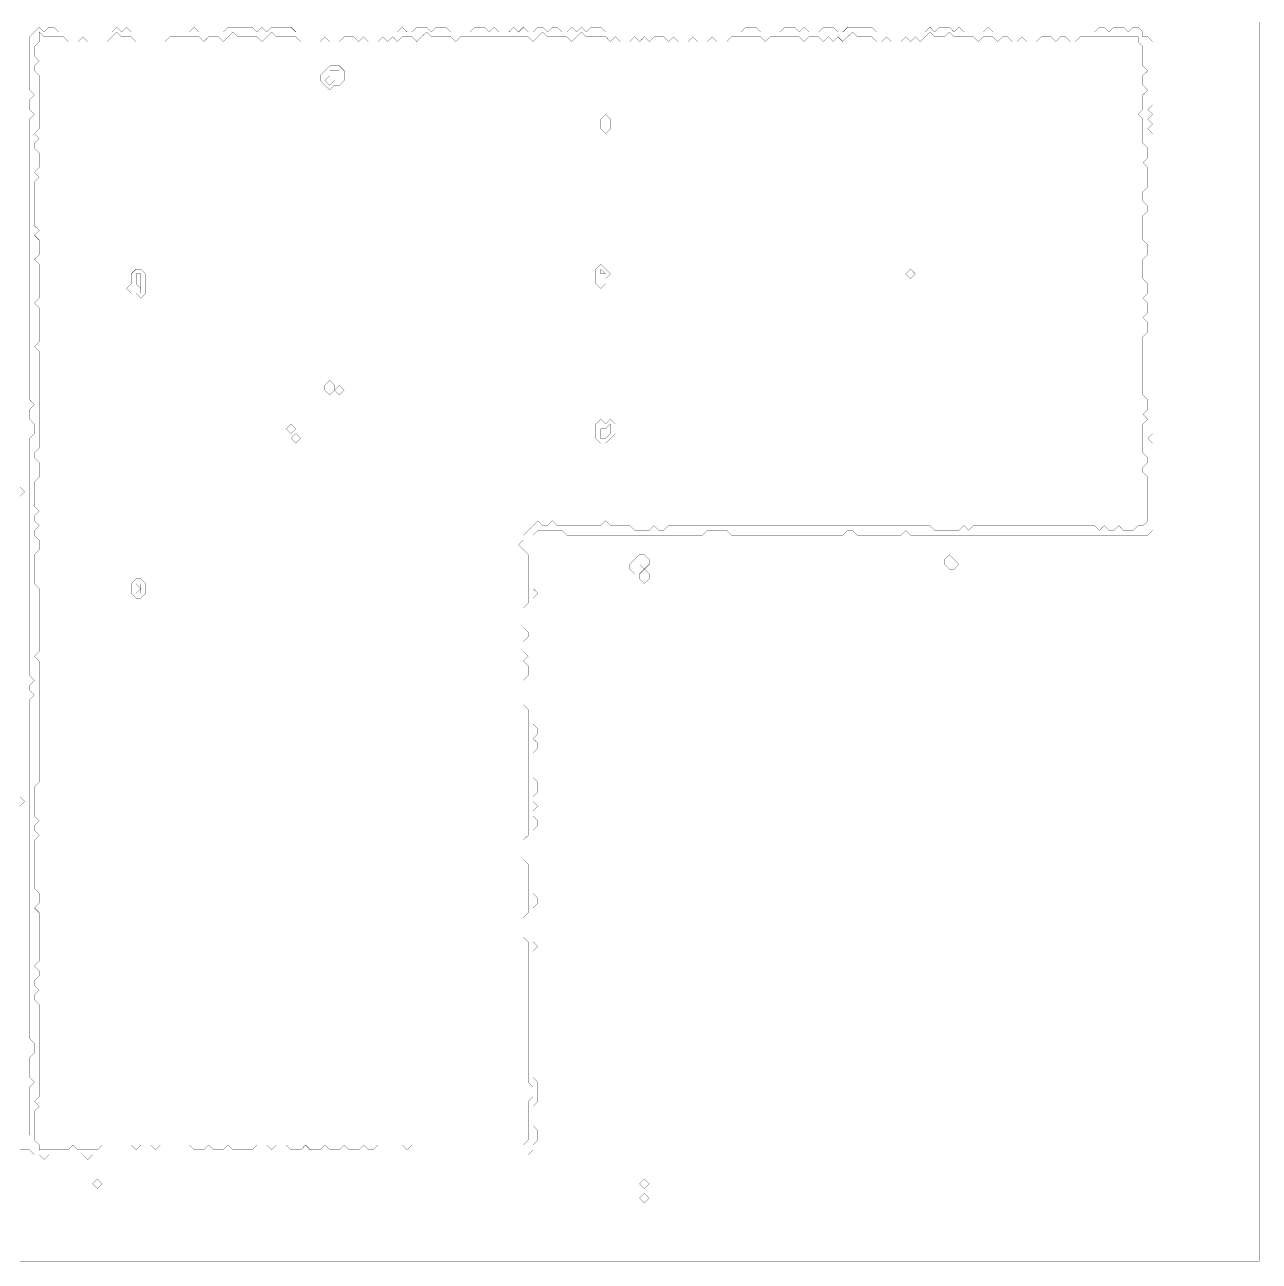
# Model space of a CAD drawing. Header units: metres. Extents: x 0 to 5097, y -5097 to 0.
# Drawn here: x 2554 to 5097, y -5097 to -2549 of the extents above; entities that cross this region are included whole.
import ezdxf

# ---------------------------------------------------------------- set-up
doc = ezdxf.new("R2010")
doc.units = ezdxf.units.M
for name, color, linetype in [('conductor', 1, 'Continuous'), ('dielectric', 8, 'Continuous'), ('substrate', 5, 'Continuous')]:
    doc.layers.add(name, color=color, linetype=linetype)

msp = doc.modelspace()

# ---------------------------------------------------------------- linework, layer by layer
at = {"layer": 'conductor', "const_width": 0.5}
for points in [[(2583.4, -2563.5), (2583.4, -2573.4), (2583.4, -2583.4), (2573.4, -2593.4), (2573.4, -2603.4), (2573.4, -2613.3), (2583.4, -2623.3), (2573.4, -2633.3), (2573.4, -2643.3), (2583.4, -2653.2), (2583.4, -2663.2), (2583.4, -2673.2), (2583.4, -2683.2), (2583.4, -2693.1), (2583.4, -2703.1), (2583.4, -2713.1), (2583.4, -2723.1), (2583.4, -2733), (2583.4, -2743), (2583.4, -2753), (2583.4, -2763), (2573.4, -2772.9), (2583.4, -2782.9), (2573.4, -2792.9), (2573.4, -2802.9), (2583.4, -2812.8), (2583.4, -2822.8), (2583.4, -2832.8), (2583.4, -2842.8), (2573.4, -2852.7), (2583.4, -2862.7), (2573.4, -2872.7), (2573.4, -2882.7), (2573.4, -2892.6), (2573.4, -2902.6), (2573.4, -2912.6), (2573.4, -2922.6), (2573.4, -2932.5), (2573.4, -2942.5), (2573.4, -2952.5), (2573.4, -2962.5), (2583.4, -2972.4), (2573.4, -2982.4), (2583.4, -2992.4), (2583.4, -3002.4), (2583.4, -3012.3), (2583.4, -3022.3), (2573.4, -3032.3), (2583.4, -3042.3), (2583.4, -3052.2), (2583.4, -3062.2), (2583.4, -3072.2), (2583.4, -3082.2), (2583.4, -3092.1), (2583.4, -3102.1), (2583.4, -3112.1), (2573.4, -3122.1), (2583.4, -3132), (2583.4, -3142), (2583.4, -3152), (2583.4, -3162), (2583.4, -3171.9), (2583.4, -3181.9), (2583.4, -3191.9), (2583.4, -3201.8), (2573.4, -3211.8), (2583.4, -3221.8), (2583.4, -3231.8), (2583.4, -3241.7), (2583.4, -3251.7), (2583.4, -3261.7), (2583.4, -3271.7), (2583.4, -3281.6), (2583.4, -3291.6), (2583.4, -3301.6), (2583.4, -3311.6), (2583.4, -3321.5), (2583.4, -3331.5), (2583.4, -3341.5), (2583.4, -3351.5), (2583.4, -3361.4), (2583.4, -3371.4), (2583.4, -3381.4), (2583.4, -3391.4), (2583.4, -3401.3), (2583.4, -3411.3), (2583.4, -3421.3), (2573.4, -3431.3), (2573.4, -3441.2), (2583.4, -3451.2), (2583.4, -3461.2), (2583.4, -3471.2), (2583.4, -3481.1), (2573.4, -3491.1), (2573.4, -3501.1), (2573.4, -3511.1), (2573.4, -3521), (2573.4, -3531), (2573.4, -3541), (2583.4, -3551), (2573.4, -3560.9), (2573.4, -3570.9), (2583.4, -3580.9), (2573.4, -3590.9), (2573.4, -3600.8), (2583.4, -3610.8), (2583.4, -3620.8), (2583.4, -3630.8), (2573.4, -3640.7), (2573.4, -3650.7), (2573.4, -3660.7), (2573.4, -3670.7), (2573.4, -3680.6), (2573.4, -3690.6), (2573.4, -3700.6), (2583.4, -3710.6), (2583.4, -3720.5), (2583.4, -3730.5), (2583.4, -3740.5), (2583.4, -3750.5), (2583.4, -3760.4), (2583.4, -3770.4), (2583.4, -3780.4), (2583.4, -3790.4), (2583.4, -3800.3), (2583.4, -3810.3), (2583.4, -3820.3), (2583.4, -3830.2), (2583.4, -3840.2), (2573.4, -3850.2), (2583.4, -3860.2), (2583.4, -3870.1), (2583.4, -3880.1), (2583.4, -3890.1), (2583.4, -3900.1), (2583.4, -3910), (2583.4, -3920), (2583.4, -3930), (2583.4, -3940), (2583.4, -3949.9), (2583.4, -3959.9), (2583.4, -3969.9), (2583.4, -3979.9), (2583.4, -3989.8), (2583.4, -3999.8), (2583.4, -4009.8), (2583.4, -4019.8), (2583.4, -4029.7), (2583.4, -4039.7), (2583.4, -4049.7), (2583.4, -4059.7), (2583.4, -4069.6), (2583.4, -4079.6), (2583.4, -4089.6), (2583.4, -4099.6), (2583.4, -4109.5), (2573.4, -4119.5), (2573.4, -4129.5), (2573.4, -4139.5), (2573.4, -4149.4), (2573.4, -4159.4), (2573.4, -4169.4), (2573.4, -4179.4), (2583.4, -4189.3), (2573.4, -4199.3), (2573.4, -4209.3), (2583.4, -4219.3), (2573.4, -4229.2), (2573.4, -4239.2), (2573.4, -4249.2), (2573.4, -4259.2), (2573.4, -4269.1), (2573.4, -4279.1), (2573.4, -4289.1), (2573.4, -4299.1), (2573.4, -4309), (2573.4, -4319), (2573.4, -4329), (2583.4, -4339), (2583.4, -4348.9), (2583.4, -4358.9), (2573.4, -4368.9), (2583.4, -4378.9), (2583.4, -4388.8), (2583.4, -4398.8), (2583.4, -4408.8), (2583.4, -4418.8), (2583.4, -4428.7), (2583.4, -4438.7), (2583.4, -4448.7), (2583.4, -4458.7), (2583.4, -4468.6), (2583.4, -4478.6), (2573.4, -4488.6), (2583.4, -4498.5), (2583.4, -4508.5), (2573.4, -4518.5), (2573.4, -4528.5), (2583.4, -4538.4), (2573.4, -4548.4), (2573.4, -4558.4), (2583.4, -4568.4), (2583.4, -4578.3), (2583.4, -4588.3), (2583.4, -4598.3), (2583.4, -4608.3), (2583.4, -4618.2), (2583.4, -4628.2), (2583.4, -4638.2), (2583.4, -4648.2), (2583.4, -4658.1), (2583.4, -4668.1), (2583.4, -4678.1), (2583.4, -4688.1), (2583.4, -4698), (2583.4, -4708), (2583.4, -4718), (2583.4, -4728), (2583.4, -4737.9), (2583.4, -4747.9), (2583.4, -4757.9), (2573.4, -4767.9), (2583.4, -4777.8), (2573.4, -4787.8), (2573.4, -4797.8), (2573.4, -4807.8), (2573.4, -4817.7), (2573.4, -4827.7), (2573.4, -4837.7), (2573.4, -4847.7), (2583.4, -4857.6), (2583.4, -4867.6), (2593.4, -4867.6), (2603.4, -4867.6), (2613.3, -4867.6), (2623.3, -4867.6), (2633.3, -4867.6), (2643.3, -4867.6), (2653.2, -4857.6), (2663.2, -4867.6), (2673.2, -4867.6), (2683.2, -4867.6), (2693.1, -4867.6), (2703.1, -4867.6), (2713.1, -4857.6), (2723.1, -4857.6), (2733, -4857.6), (2743, -4857.6), (2753, -4857.6), (2763, -4857.6), (2772.9, -4857.6), (2782.9, -4867.6), (2792.9, -4857.6), (2802.9, -4857.6), (2812.8, -4857.6), (2822.8, -4867.6), (2832.8, -4857.6), (2842.8, -4857.6), (2852.7, -4857.6), (2862.7, -4857.6), (2872.7, -4857.6), (2882.7, -4857.6), (2892.6, -4857.6), (2902.6, -4867.6), (2912.6, -4867.6), (2922.6, -4867.6), (2932.5, -4857.6), (2942.5, -4867.6), (2952.5, -4867.6), (2962.5, -4867.6), (2972.4, -4857.6), (2982.4, -4867.6), (2992.4, -4867.6), (3002.4, -4867.6), (3012.3, -4867.6), (3022.3, -4867.6), (3032.3, -4857.6), (3042.3, -4857.6), (3052.2, -4857.6), (3062.2, -4867.6), (3072.2, -4857.6), (3082.2, -4857.6), (3092.1, -4857.6), (3102.1, -4867.6), (3112.1, -4867.6), (3122.1, -4867.6), (3132, -4857.6), (3142, -4867.6), (3152, -4867.6), (3162, -4867.6), (3171.9, -4857.6), (3181.9, -4867.6), (3191.9, -4867.6), (3201.8, -4867.6), (3211.8, -4857.6), (3221.8, -4867.6), (3231.8, -4867.6), (3241.7, -4867.6), (3251.7, -4857.6), (3261.7, -4867.6), (3271.7, -4867.6), (3281.6, -4857.6), (3291.6, -4857.6), (3301.6, -4857.6), (3311.6, -4857.6), (3321.5, -4857.6), (3331.5, -4857.6), (3341.5, -4867.6), (3351.5, -4857.6), (3361.4, -4857.6), (3371.4, -4857.6), (3381.4, -4857.6), (3391.4, -4857.6), (3401.3, -4857.6), (3411.3, -4857.6), (3421.3, -4857.6), (3431.3, -4857.6), (3441.2, -4857.6), (3451.2, -4857.6), (3461.2, -4857.6), (3471.2, -4857.6), (3481.1, -4857.6), (3491.1, -4857.6), (3501.1, -4857.6), (3511.1, -4857.6), (3521, -4857.6), (3531, -4857.6), (3541, -4857.6), (3551, -4857.6), (3560.9, -4857.6), (3570.9, -4857.6), (3580.9, -4857.6), (3590.9, -4847.7), (3590.9, -4837.7), (3590.9, -4827.7), (3590.9, -4817.7), (3590.9, -4807.8), (3590.9, -4797.8), (3590.9, -4787.8), (3590.9, -4777.8), (3590.9, -4767.9), (3600.8, -4757.9), (3600.8, -4747.9), (3600.8, -4737.9), (3590.9, -4728), (3590.9, -4718), (3590.9, -4708), (3590.9, -4698), (3590.9, -4688.1), (3590.9, -4678.1), (3590.9, -4668.1), (3590.9, -4658.1), (3590.9, -4648.2), (3590.9, -4638.2), (3590.9, -4628.2), (3590.9, -4618.2), (3590.9, -4608.3), (3590.9, -4598.3), (3590.9, -4588.3), (3590.9, -4578.3), (3590.9, -4568.4), (3590.9, -4558.4), (3590.9, -4548.4), (3590.9, -4538.4), (3590.9, -4528.5), (3590.9, -4518.5), (3590.9, -4508.5), (3590.9, -4498.5), (3590.9, -4488.6), (3590.9, -4478.6), (3590.9, -4468.6), (3590.9, -4458.7), (3590.9, -4448.7), (3590.9, -4438.7), (3580.9, -4428.7), (3580.9, -4418.8), (3580.9, -4408.8), (3580.9, -4398.8), (3580.9, -4388.8), (3590.9, -4378.9), (3590.9, -4368.9), (3590.9, -4358.9), (3590.9, -4348.9), (3590.9, -4339), (3590.9, -4329), (3590.9, -4319), (3590.9, -4309), (3590.9, -4299.1), (3590.9, -4289.1), (3590.9, -4279.1), (3580.9, -4269.1), (3580.9, -4259.2), (3580.9, -4249.2), (3580.9, -4239.2), (3580.9, -4229.2), (3590.9, -4219.3), (3590.9, -4209.3), (3590.9, -4199.3), (3590.9, -4189.3), (3590.9, -4179.4), (3590.9, -4169.4), (3590.9, -4159.4), (3590.9, -4149.4), (3590.9, -4139.5), (3590.9, -4129.5), (3590.9, -4119.5), (3590.9, -4109.5), (3590.9, -4099.6), (3590.9, -4089.6), (3590.9, -4079.6), (3590.9, -4069.6), (3590.9, -4059.7), (3590.9, -4049.7), (3590.9, -4039.7), (3590.9, -4029.7), (3590.9, -4019.8), (3590.9, -4009.8), (3590.9, -3999.8), (3590.9, -3989.8), (3590.9, -3979.9), (3590.9, -3969.9), (3590.9, -3959.9), (3580.9, -3949.9), (3580.9, -3940), (3580.9, -3930), (3580.9, -3920), (3580.9, -3910), (3580.9, -3900.1), (3590.9, -3890.1), (3590.9, -3880.1), (3590.9, -3870.1), (3580.9, -3860.2), (3590.9, -3850.2), (3580.9, -3840.2), (3580.9, -3830.2), (3580.9, -3820.3), (3590.9, -3810.3), (3590.9, -3800.3), (3580.9, -3790.4), (3580.9, -3780.4), (3580.9, -3770.4), (3580.9, -3760.4), (3580.9, -3750.5), (3590.9, -3740.5), (3590.9, -3730.5), (3590.9, -3720.5), (3590.9, -3710.6), (3590.9, -3700.6), (3590.9, -3690.6), (3590.9, -3680.6), (3590.9, -3670.7), (3590.9, -3660.7), (3590.9, -3650.7), (3590.9, -3640.7), (3580.9, -3630.8), (3570.9, -3620.8), (3580.9, -3610.8), (3580.9, -3600.8), (3590.9, -3590.9), (3600.8, -3580.9), (3610.8, -3570.9), (3620.8, -3580.9), (3630.8, -3580.9), (3640.7, -3570.9), (3650.7, -3580.9), (3660.7, -3580.9), (3670.7, -3580.9), (3680.6, -3580.9), (3690.6, -3580.9), (3700.6, -3580.9), (3710.6, -3580.9), (3720.5, -3580.9), (3730.5, -3580.9), (3740.5, -3580.9), (3750.5, -3570.9), (3760.4, -3580.9), (3770.4, -3580.9), (3780.4, -3580.9), (3790.4, -3580.9), (3800.3, -3580.9), (3810.3, -3590.9), (3820.3, -3590.9), (3830.2, -3590.9), (3840.2, -3590.9), (3850.2, -3580.9), (3860.2, -3590.9), (3870.1, -3590.9), (3880.1, -3580.9), (3890.1, -3580.9), (3900.1, -3580.9), (3910, -3580.9), (3920, -3580.9), (3930, -3580.9), (3940, -3580.9), (3949.9, -3580.9), (3959.9, -3580.9), (3969.9, -3580.9), (3979.9, -3580.9), (3989.8, -3580.9), (3999.8, -3580.9), (4009.8, -3580.9), (4019.8, -3580.9), (4029.7, -3580.9), (4039.7, -3580.9), (4049.7, -3580.9), (4059.7, -3580.9), (4069.6, -3580.9), (4079.6, -3580.9), (4089.6, -3580.9), (4099.6, -3580.9), (4109.5, -3580.9), (4119.5, -3580.9), (4129.5, -3580.9), (4139.5, -3580.9), (4149.4, -3580.9), (4159.4, -3580.9), (4169.4, -3580.9), (4179.4, -3580.9), (4189.3, -3580.9), (4199.3, -3580.9), (4209.3, -3580.9), (4219.3, -3580.9), (4229.2, -3580.9), (4239.2, -3580.9), (4249.2, -3580.9), (4259.2, -3580.9), (4269.1, -3580.9), (4279.1, -3580.9), (4289.1, -3580.9), (4299.1, -3580.9), (4309, -3580.9), (4319, -3580.9), (4329, -3580.9), (4339, -3580.9), (4348.9, -3580.9), (4358.9, -3580.9), (4368.9, -3580.9), (4378.9, -3580.9), (4388.8, -3580.9), (4398.8, -3580.9), (4408.8, -3580.9), (4418.8, -3580.9), (4428.7, -3590.9), (4438.7, -3590.9), (4448.7, -3590.9), (4458.7, -3590.9), (4468.6, -3590.9), (4478.6, -3590.9), (4488.6, -3580.9), (4498.5, -3590.9), (4508.5, -3580.9), (4518.5, -3580.9), (4528.5, -3580.9), (4538.4, -3580.9), (4548.4, -3580.9), (4558.4, -3580.9), (4568.4, -3580.9), (4578.3, -3580.9), (4588.3, -3580.9), (4598.3, -3580.9), (4608.3, -3580.9), (4618.2, -3580.9), (4628.2, -3580.9), (4638.2, -3580.9), (4648.2, -3580.9), (4658.1, -3580.9), (4668.1, -3580.9), (4678.1, -3580.9), (4688.1, -3580.9), (4698, -3580.9), (4708, -3580.9), (4718, -3580.9), (4728, -3580.9), (4737.9, -3580.9), (4747.9, -3580.9), (4757.9, -3580.9), (4767.9, -3590.9), (4777.8, -3580.9), (4787.8, -3590.9), (4797.8, -3590.9), (4807.8, -3580.9), (4817.7, -3590.9), (4827.7, -3590.9), (4837.7, -3590.9), (4847.7, -3580.9), (4857.6, -3580.9), (4867.6, -3570.9), (4867.6, -3560.9), (4867.6, -3551), (4867.6, -3541), (4867.6, -3531), (4867.6, -3521), (4867.6, -3511.1), (4867.6, -3501.1), (4867.6, -3491.1), (4867.6, -3481.1), (4857.6, -3471.2), (4857.6, -3461.2), (4867.6, -3451.2), (4867.6, -3441.2), (4857.6, -3431.3), (4857.6, -3421.3), (4857.6, -3411.3), (4857.6, -3401.3), (4857.6, -3391.4), (4857.6, -3381.4), (4857.6, -3371.4), (4867.6, -3361.4), (4857.6, -3351.5), (4867.6, -3341.5), (4867.6, -3331.5), (4867.6, -3321.5), (4857.6, -3311.6), (4857.6, -3301.6), (4857.6, -3291.6), (4857.6, -3281.6), (4857.6, -3271.7), (4857.6, -3261.7), (4857.6, -3251.7), (4857.6, -3241.7), (4857.6, -3231.8), (4857.6, -3221.8), (4857.6, -3211.8), (4857.6, -3201.8), (4857.6, -3191.9), (4867.6, -3181.9), (4867.6, -3171.9), (4867.6, -3162), (4857.6, -3152), (4867.6, -3142), (4867.6, -3132), (4867.6, -3122.1), (4857.6, -3112.1), (4867.6, -3102.1), (4867.6, -3092.1), (4867.6, -3082.2), (4857.6, -3072.2), (4857.6, -3062.2), (4857.6, -3052.2), (4857.6, -3042.3), (4857.6, -3032.3), (4867.6, -3022.3), (4867.6, -3012.3), (4867.6, -3002.4), (4857.6, -2992.4), (4857.6, -2982.4), (4857.6, -2972.4), (4857.6, -2962.5), (4857.6, -2952.5), (4857.6, -2942.5), (4867.6, -2932.5), (4867.6, -2922.6), (4857.6, -2912.6), (4857.6, -2902.6), (4857.6, -2892.6), (4867.6, -2882.7), (4867.6, -2872.7), (4867.6, -2862.7), (4867.6, -2852.7), (4867.6, -2842.8), (4857.6, -2832.8), (4867.6, -2822.8), (4867.6, -2812.8), (4867.6, -2802.9), (4857.6, -2792.9), (4857.6, -2782.9), (4857.6, -2772.9), (4857.6, -2763), (4857.6, -2753), (4857.6, -2743), (4847.7, -2733), (4857.6, -2723.1), (4857.6, -2713.1), (4857.6, -2703.1), (4857.6, -2693.1), (4867.6, -2683.2), (4857.6, -2673.2), (4857.6, -2663.2), (4857.6, -2653.2), (4867.6, -2643.3), (4857.6, -2633.3), (4857.6, -2623.3), (4857.6, -2613.3), (4857.6, -2603.4), (4857.6, -2593.4), (4847.7, -2583.4), (4847.7, -2573.4), (4837.7, -2573.4), (4827.7, -2573.4), (4817.7, -2573.4), (4807.8, -2573.4), (4797.8, -2573.4), (4787.8, -2573.4), (4777.8, -2573.4), (4767.9, -2573.4), (4757.9, -2573.4), (4747.9, -2573.4), (4737.9, -2573.4), (4728, -2573.4), (4718, -2583.4), (4708, -2583.4), (4698, -2573.4), (4688.1, -2573.4), (4678.1, -2583.4), (4668.1, -2573.4), (4658.1, -2573.4), (4648.2, -2573.4), (4638.2, -2583.4), (4628.2, -2583.4), (4618.2, -2583.4), (4608.3, -2573.4), (4598.3, -2583.4), (4588.3, -2583.4), (4578.3, -2573.4), (4568.4, -2573.4), (4558.4, -2583.4), (4548.4, -2573.4), (4538.4, -2573.4), (4528.5, -2573.4), (4518.5, -2583.4), (4508.5, -2573.4), (4498.5, -2573.4), (4488.6, -2573.4), (4478.6, -2573.4), (4468.6, -2573.4), (4458.7, -2563.5), (4448.7, -2573.4), (4438.7, -2573.4), (4428.7, -2573.4), (4418.8, -2563.5), (4408.8, -2573.4), (4398.8, -2583.4), (4388.8, -2573.4), (4378.9, -2583.4), (4368.9, -2573.4), (4358.9, -2583.4), (4348.9, -2583.4), (4339, -2583.4), (4329, -2573.4), (4319, -2583.4), (4309, -2583.4), (4299.1, -2573.4), (4289.1, -2573.4), (4279.1, -2573.4), (4269.1, -2573.4), (4259.2, -2563.5), (4249.2, -2573.4), (4239.2, -2583.4), (4229.2, -2573.4), (4219.3, -2583.4), (4209.3, -2573.4), (4199.3, -2583.4), (4189.3, -2573.4), (4179.4, -2573.4), (4169.4, -2573.4), (4159.4, -2583.4), (4149.4, -2573.4), (4139.5, -2573.4), (4129.5, -2573.4), (4119.5, -2573.4), (4109.5, -2573.4), (4099.6, -2573.4), (4089.6, -2573.4), (4079.6, -2583.4), (4069.6, -2573.4), (4059.7, -2573.4), (4049.7, -2573.4), (4039.7, -2573.4), (4029.7, -2573.4), (4019.8, -2573.4), (4009.8, -2573.4), (3999.8, -2583.4), (3989.8, -2583.4), (3979.9, -2583.4), (3969.9, -2573.4), (3959.9, -2583.4), (3949.9, -2583.4), (3940, -2583.4), (3930, -2573.4), (3920, -2583.4), (3910, -2583.4), (3900.1, -2583.4), (3890.1, -2573.4), (3880.1, -2583.4), (3870.1, -2573.4), (3860.2, -2573.4), (3850.2, -2573.4), (3840.2, -2583.4), (3830.2, -2573.4), (3820.3, -2583.4), (3810.3, -2573.4), (3800.3, -2583.4), (3790.4, -2583.4), (3780.4, -2583.4), (3770.4, -2573.4), (3760.4, -2583.4), (3750.5, -2573.4), (3740.5, -2573.4), (3730.5, -2573.4), (3720.5, -2573.4), (3710.6, -2573.4), (3700.6, -2563.5), (3690.6, -2573.4), (3680.6, -2583.4), (3670.7, -2573.4), (3660.7, -2573.4), (3650.7, -2573.4), (3640.7, -2573.4), (3630.8, -2573.4), (3620.8, -2563.5), (3610.8, -2573.4), (3600.8, -2583.4), (3590.9, -2573.4), (3580.9, -2573.4), (3570.9, -2573.4), (3560.9, -2573.4), (3551, -2573.4), (3541, -2573.4), (3531, -2573.4), (3521, -2573.4), (3511.1, -2573.4), (3501.1, -2573.4), (3491.1, -2573.4), (3481.1, -2573.4), (3471.2, -2573.4), (3461.2, -2573.4), (3451.2, -2573.4), (3441.2, -2583.4), (3431.3, -2573.4), (3421.3, -2573.4), (3411.3, -2573.4), (3401.3, -2573.4), (3391.4, -2573.4), (3381.4, -2563.5), (3371.4, -2573.4), (3361.4, -2583.4), (3351.5, -2573.4), (3341.5, -2573.4), (3331.5, -2573.4), (3321.5, -2583.4), (3311.6, -2573.4), (3301.6, -2583.4), (3291.6, -2573.4), (3281.6, -2583.4), (3271.7, -2583.4), (3261.7, -2583.4), (3251.7, -2573.4), (3241.7, -2583.4), (3231.8, -2573.4), (3221.8, -2573.4), (3211.8, -2573.4), (3201.8, -2583.4), (3191.9, -2583.4), (3181.9, -2583.4), (3171.9, -2573.4), (3162, -2583.4), (3152, -2583.4), (3142, -2583.4), (3132, -2583.4), (3122.1, -2583.4), (3112.1, -2573.4), (3102.1, -2573.4), (3092.1, -2573.4), (3082.2, -2573.4), (3072.2, -2573.4), (3062.2, -2563.5), (3052.2, -2573.4), (3042.3, -2583.4), (3032.3, -2573.4), (3022.3, -2573.4), (3012.3, -2573.4), (3002.4, -2573.4), (2992.4, -2573.4), (2982.4, -2563.5), (2972.4, -2573.4), (2962.5, -2583.4), (2952.5, -2573.4), (2942.5, -2573.4), (2932.5, -2573.4), (2922.6, -2583.4), (2912.6, -2573.4), (2902.6, -2573.4), (2892.6, -2573.4), (2882.7, -2573.4), (2872.7, -2573.4), (2862.7, -2573.4), (2852.7, -2573.4), (2842.8, -2583.4), (2832.8, -2583.4), (2822.8, -2583.4), (2812.8, -2583.4), (2802.9, -2583.4), (2792.9, -2583.4), (2782.9, -2583.4), (2772.9, -2573.4), (2763, -2573.4), (2753, -2573.4), (2743, -2563.5), (2733, -2573.4), (2723.1, -2583.4), (2713.1, -2583.4), (2703.1, -2583.4), (2693.1, -2583.4), (2683.2, -2583.4), (2673.2, -2573.4), (2663.2, -2583.4), (2653.2, -2583.4), (2643.3, -2583.4), (2633.3, -2573.4), (2623.3, -2573.4), (2613.3, -2573.4), (2603.4, -2573.4), (2593.4, -2573.4)], [(3171.9, -2643.3), (3181.9, -2633.3), (3191.9, -2633.3), (3201.8, -2633.3), (3211.8, -2643.3), (3211.8, -2653.2), (3211.8, -2663.2), (3201.8, -2673.2), (3191.9, -2673.2), (3181.9, -2683.2), (3171.9, -2673.2), (3162, -2663.2), (3162, -2653.2)], [(3740.5, -2743), (3750.5, -2733), (3760.4, -2743), (3760.4, -2753), (3760.4, -2763), (3750.5, -2772.9), (3740.5, -2763), (3740.5, -2753)], [(2772.9, -3062.2), (2782.9, -3052.2), (2792.9, -3052.2), (2802.9, -3062.2), (2802.9, -3072.2), (2802.9, -3082.2), (2802.9, -3092.1), (2802.9, -3102.1), (2792.9, -3112.1), (2782.9, -3102.1), (2772.9, -3102.1), (2763, -3092.1), (2772.9, -3082.2), (2772.9, -3072.2)], [(3730.5, -3052.2), (3740.5, -3042.3), (3750.5, -3052.2), (3760.4, -3062.2), (3750.5, -3072.2), (3750.5, -3082.2), (3740.5, -3092.1), (3730.5, -3082.2), (3730.5, -3072.2), (3730.5, -3062.2)], [(4368.9, -3062.2), (4378.9, -3052.2), (4388.8, -3062.2), (4378.9, -3072.2)], [(3171.9, -3291.6), (3181.9, -3281.6), (3191.9, -3291.6), (3191.9, -3301.6), (3181.9, -3311.6), (3171.9, -3301.6)], [(3191.9, -3301.6), (3201.8, -3291.6), (3211.8, -3301.6), (3201.8, -3311.6)], [(3730.5, -3371.4), (3740.5, -3361.4), (3750.5, -3371.4), (3760.4, -3361.4), (3770.4, -3371.4), (3770.4, -3381.4), (3770.4, -3391.4), (3760.4, -3401.3), (3750.5, -3411.3), (3740.5, -3411.3), (3730.5, -3401.3), (3730.5, -3391.4), (3730.5, -3381.4)], [(3092.1, -3381.4), (3102.1, -3371.4), (3112.1, -3381.4), (3102.1, -3391.4)], [(3102.1, -3401.3), (3112.1, -3391.4), (3122.1, -3401.3), (3112.1, -3411.3)], [(3810.3, -3660.7), (3820.3, -3660.7), (3830.2, -3670.7), (3830.2, -3660.7), (3820.3, -3660.7)], [(2772.9, -3700.6), (2782.9, -3690.6), (2792.9, -3690.6), (2802.9, -3700.6), (2802.9, -3710.6), (2802.9, -3720.5), (2792.9, -3730.5), (2782.9, -3730.5), (2772.9, -3720.5), (2772.9, -3710.6)]]:
    msp.add_lwpolyline(points, close=True, dxfattribs=at)
at = {"layer": 'dielectric', "const_width": 0.5}
for points in [[(3820.3, -3680.6)], [(3830.2, -4947.4)]]:
    msp.add_lwpolyline(points, close=True, dxfattribs=at)
at = {"layer": 'substrate', "const_width": 0.5}
for points in [[(2543.5, -5097), (2553.5, -5097), (2563.5, -5097), (2573.4, -5097), (2583.4, -5097), (2593.4, -5097), (2603.4, -5097), (2613.3, -5097), (2623.3, -5097), (2633.3, -5097), (2643.3, -5097), (2653.2, -5097), (2663.2, -5097), (2673.2, -5097), (2683.2, -5097), (2693.1, -5097), (2703.1, -5097), (2713.1, -5097), (2723.1, -5097), (2733, -5097), (2743, -5097), (2753, -5097), (2763, -5097), (2772.9, -5097), (2782.9, -5097), (2792.9, -5097), (2802.9, -5097), (2812.8, -5097), (2822.8, -5097), (2832.8, -5097), (2842.8, -5097), (2852.7, -5097), (2862.7, -5097), (2872.7, -5097), (2882.7, -5097), (2892.6, -5097), (2902.6, -5097), (2912.6, -5097), (2922.6, -5097), (2932.5, -5097), (2942.5, -5097), (2952.5, -5097), (2962.5, -5097), (2972.4, -5097), (2982.4, -5097), (2992.4, -5097), (3002.4, -5097), (3012.3, -5097), (3022.3, -5097), (3032.3, -5097), (3042.3, -5097), (3052.2, -5097), (3062.2, -5097), (3072.2, -5097), (3082.2, -5097), (3092.1, -5097), (3102.1, -5097), (3112.1, -5097), (3122.1, -5097), (3132, -5097), (3142, -5097), (3152, -5097), (3162, -5097), (3171.9, -5097), (3181.9, -5097), (3191.9, -5097), (3201.8, -5097), (3211.8, -5097), (3221.8, -5097), (3231.8, -5097), (3241.7, -5097), (3251.7, -5097), (3261.7, -5097), (3271.7, -5097), (3281.6, -5097), (3291.6, -5097), (3301.6, -5097), (3311.6, -5097), (3321.5, -5097), (3331.5, -5097), (3341.5, -5097), (3351.5, -5097), (3361.4, -5097), (3371.4, -5097), (3381.4, -5097), (3391.4, -5097), (3401.3, -5097), (3411.3, -5097), (3421.3, -5097), (3431.3, -5097), (3441.2, -5097), (3451.2, -5097), (3461.2, -5097), (3471.2, -5097), (3481.1, -5097), (3491.1, -5097), (3501.1, -5097), (3511.1, -5097), (3521, -5097), (3531, -5097), (3541, -5097), (3551, -5097), (3560.9, -5097), (3570.9, -5097), (3580.9, -5097), (3590.9, -5097), (3600.8, -5097), (3610.8, -5097), (3620.8, -5097), (3630.8, -5097), (3640.7, -5097), (3650.7, -5097), (3660.7, -5097), (3670.7, -5097), (3680.6, -5097), (3690.6, -5097), (3700.6, -5097), (3710.6, -5097), (3720.5, -5097), (3730.5, -5097), (3740.5, -5097), (3750.5, -5097), (3760.4, -5097), (3770.4, -5097), (3780.4, -5097), (3790.4, -5097), (3800.3, -5097), (3810.3, -5097), (3820.3, -5097), (3830.2, -5097), (3840.2, -5097), (3850.2, -5097), (3860.2, -5097), (3870.1, -5097), (3880.1, -5097), (3890.1, -5097), (3900.1, -5097), (3910, -5097), (3920, -5097), (3930, -5097), (3940, -5097), (3949.9, -5097), (3959.9, -5097), (3969.9, -5097), (3979.9, -5097), (3989.8, -5097), (3999.8, -5097), (4009.8, -5097), (4019.8, -5097), (4029.7, -5097), (4039.7, -5097), (4049.7, -5097), (4059.7, -5097), (4069.6, -5097), (4079.6, -5097), (4089.6, -5097), (4099.6, -5097), (4109.5, -5097), (4119.5, -5097), (4129.5, -5097), (4139.5, -5097), (4149.4, -5097), (4159.4, -5097), (4169.4, -5097), (4179.4, -5097), (4189.3, -5097), (4199.3, -5097), (4209.3, -5097), (4219.3, -5097), (4229.2, -5097), (4239.2, -5097), (4249.2, -5097), (4259.2, -5097), (4269.1, -5097), (4279.1, -5097), (4289.1, -5097), (4299.1, -5097), (4309, -5097), (4319, -5097), (4329, -5097), (4339, -5097), (4348.9, -5097), (4358.9, -5097), (4368.9, -5097), (4378.9, -5097), (4388.8, -5097), (4398.8, -5097), (4408.8, -5097), (4418.8, -5097), (4428.7, -5097), (4438.7, -5097), (4448.7, -5097), (4458.7, -5097), (4468.6, -5097), (4478.6, -5097), (4488.6, -5097), (4498.5, -5097), (4508.5, -5097), (4518.5, -5097), (4528.5, -5097), (4538.4, -5097), (4548.4, -5097), (4558.4, -5097), (4568.4, -5097), (4578.3, -5097), (4588.3, -5097), (4598.3, -5097), (4608.3, -5097), (4618.2, -5097), (4628.2, -5097), (4638.2, -5097), (4648.2, -5097), (4658.1, -5097), (4668.1, -5097), (4678.1, -5097), (4688.1, -5097), (4698, -5097), (4708, -5097), (4718, -5097), (4728, -5097), (4737.9, -5097), (4747.9, -5097), (4757.9, -5097), (4767.9, -5097), (4777.8, -5097), (4787.8, -5097), (4797.8, -5097), (4807.8, -5097), (4817.7, -5097), (4827.7, -5097), (4837.7, -5097), (4847.7, -5097), (4857.6, -5097), (4867.6, -5097), (4877.6, -5097), (4887.6, -5097), (4897.5, -5097), (4907.5, -5097), (4917.5, -5097), (4927.5, -5097), (4937.4, -5097), (4947.4, -5097), (4957.4, -5097), (4967.4, -5097), (4977.3, -5097), (4987.3, -5097), (4997.3, -5097), (5007.3, -5097), (5017.2, -5097), (5027.2, -5097), (5037.2, -5097), (5047.2, -5097), (5057.1, -5097), (5067.1, -5097), (5077.1, -5097), (5087.1, -5097), (5097, -5097), (5097, -5087.1), (5097, -5077.1), (5097, -5067.1), (5097, -5057.1), (5097, -5047.2), (5097, -5037.2), (5097, -5027.2), (5097, -5017.2), (5097, -5007.3), (5097, -4997.3), (5097, -4987.3), (5097, -4977.3), (5097, -4967.4), (5097, -4957.4), (5097, -4947.4), (5097, -4937.4), (5097, -4927.5), (5097, -4917.5), (5097, -4907.5), (5097, -4897.5), (5097, -4887.6), (5097, -4877.6), (5097, -4867.6), (5097, -4857.6), (5097, -4847.7), (5097, -4837.7), (5097, -4827.7), (5097, -4817.7), (5097, -4807.8), (5097, -4797.8), (5097, -4787.8), (5097, -4777.8), (5097, -4767.9), (5097, -4757.9), (5097, -4747.9), (5097, -4737.9), (5097, -4728), (5097, -4718), (5097, -4708), (5097, -4698), (5097, -4688.1), (5097, -4678.1), (5097, -4668.1), (5097, -4658.1), (5097, -4648.2), (5097, -4638.2), (5097, -4628.2), (5097, -4618.2), (5097, -4608.3), (5097, -4598.3), (5097, -4588.3), (5097, -4578.3), (5097, -4568.4), (5097, -4558.4), (5097, -4548.4), (5097, -4538.4), (5097, -4528.5), (5097, -4518.5), (5097, -4508.5), (5097, -4498.5), (5097, -4488.6), (5097, -4478.6), (5097, -4468.6), (5097, -4458.7), (5097, -4448.7), (5097, -4438.7), (5097, -4428.7), (5097, -4418.8), (5097, -4408.8), (5097, -4398.8), (5097, -4388.8), (5097, -4378.9), (5097, -4368.9), (5097, -4358.9), (5097, -4348.9), (5097, -4339), (5097, -4329), (5097, -4319), (5097, -4309), (5097, -4299.1), (5097, -4289.1), (5097, -4279.1), (5097, -4269.1), (5097, -4259.2), (5097, -4249.2), (5097, -4239.2), (5097, -4229.2), (5097, -4219.3), (5097, -4209.3), (5097, -4199.3), (5097, -4189.3), (5097, -4179.4), (5097, -4169.4), (5097, -4159.4), (5097, -4149.4), (5097, -4139.5), (5097, -4129.5), (5097, -4119.5), (5097, -4109.5), (5097, -4099.6), (5097, -4089.6), (5097, -4079.6), (5097, -4069.6), (5097, -4059.7), (5097, -4049.7), (5097, -4039.7), (5097, -4029.7), (5097, -4019.8), (5097, -4009.8), (5097, -3999.8), (5097, -3989.8), (5097, -3979.9), (5097, -3969.9), (5097, -3959.9), (5097, -3949.9), (5097, -3940), (5097, -3930), (5097, -3920), (5097, -3910), (5097, -3900.1), (5097, -3890.1), (5097, -3880.1), (5097, -3870.1), (5097, -3860.2), (5097, -3850.2), (5097, -3840.2), (5097, -3830.2), (5097, -3820.3), (5097, -3810.3), (5097, -3800.3), (5097, -3790.4), (5097, -3780.4), (5097, -3770.4), (5097, -3760.4), (5097, -3750.5), (5097, -3740.5), (5097, -3730.5), (5097, -3720.5), (5097, -3710.6), (5097, -3700.6), (5097, -3690.6), (5097, -3680.6), (5097, -3670.7), (5097, -3660.7), (5097, -3650.7), (5097, -3640.7), (5097, -3630.8), (5097, -3620.8), (5097, -3610.8), (5097, -3600.8), (5097, -3590.9), (5097, -3580.9), (5097, -3570.9), (5097, -3560.9), (5097, -3551), (5097, -3541), (5097, -3531), (5097, -3521), (5097, -3511.1), (5097, -3501.1), (5097, -3491.1), (5097, -3481.1), (5097, -3471.2), (5097, -3461.2), (5097, -3451.2), (5097, -3441.2), (5097, -3431.3), (5097, -3421.3), (5097, -3411.3), (5097, -3401.3), (5097, -3391.4), (5097, -3381.4), (5097, -3371.4), (5097, -3361.4), (5097, -3351.5), (5097, -3341.5), (5097, -3331.5), (5097, -3321.5), (5097, -3311.6), (5097, -3301.6), (5097, -3291.6), (5097, -3281.6), (5097, -3271.7), (5097, -3261.7), (5097, -3251.7), (5097, -3241.7), (5097, -3231.8), (5097, -3221.8), (5097, -3211.8), (5097, -3201.8), (5097, -3191.9), (5097, -3181.9), (5097, -3171.9), (5097, -3162), (5097, -3152), (5097, -3142), (5097, -3132), (5097, -3122.1), (5097, -3112.1), (5097, -3102.1), (5097, -3092.1), (5097, -3082.2), (5097, -3072.2), (5097, -3062.2), (5097, -3052.2), (5097, -3042.3), (5097, -3032.3), (5097, -3022.3), (5097, -3012.3), (5097, -3002.4), (5097, -2992.4), (5097, -2982.4), (5097, -2972.4), (5097, -2962.5), (5097, -2952.5), (5097, -2942.5), (5097, -2932.5), (5097, -2922.6), (5097, -2912.6), (5097, -2902.6), (5097, -2892.6), (5097, -2882.7), (5097, -2872.7), (5097, -2862.7), (5097, -2852.7), (5097, -2842.8), (5097, -2832.8), (5097, -2822.8), (5097, -2812.8), (5097, -2802.9), (5097, -2792.9), (5097, -2782.9), (5097, -2772.9), (5097, -2763), (5097, -2753), (5097, -2743), (5097, -2733), (5097, -2723.1), (5097, -2713.1), (5097, -2703.1), (5097, -2693.1), (5097, -2683.2), (5097, -2673.2), (5097, -2663.2), (5097, -2653.2), (5097, -2643.3), (5097, -2633.3), (5097, -2623.3), (5097, -2613.3), (5097, -2603.4), (5097, -2593.4), (5097, -2583.4), (5097, -2573.4), (5097, -2563.5), (5097, -2553.5), (5097, -2543.5)], [(2543.5, -4837.7), (2553.5, -4837.7), (2563.5, -4837.7), (2563.5, -4827.7), (2563.5, -4817.7), (2563.5, -4807.8), (2563.5, -4797.8), (2563.5, -4787.8), (2563.5, -4777.8), (2563.5, -4767.9), (2563.5, -4757.9), (2563.5, -4747.9), (2563.5, -4737.9), (2573.4, -4728), (2563.5, -4718), (2563.5, -4708), (2563.5, -4698), (2563.5, -4688.1), (2563.5, -4678.1), (2573.4, -4668.1), (2573.4, -4658.1), (2573.4, -4648.2), (2563.5, -4638.2), (2563.5, -4628.2), (2563.5, -4618.2), (2563.5, -4608.3), (2563.5, -4598.3), (2563.5, -4588.3), (2563.5, -4578.3), (2563.5, -4568.4), (2563.5, -4558.4), (2563.5, -4548.4), (2563.5, -4538.4), (2563.5, -4528.5), (2563.5, -4518.5), (2563.5, -4508.5), (2563.5, -4498.5), (2563.5, -4488.6), (2563.5, -4478.6), (2563.5, -4468.6), (2563.5, -4458.7), (2563.5, -4448.7), (2563.5, -4438.7), (2563.5, -4428.7), (2563.5, -4418.8), (2563.5, -4408.8), (2563.5, -4398.8), (2563.5, -4388.8), (2563.5, -4378.9), (2563.5, -4368.9), (2563.5, -4358.9), (2563.5, -4348.9), (2563.5, -4339), (2563.5, -4329), (2563.5, -4319), (2563.5, -4309), (2563.5, -4299.1), (2563.5, -4289.1), (2563.5, -4279.1), (2563.5, -4269.1), (2563.5, -4259.2), (2563.5, -4249.2), (2563.5, -4239.2), (2563.5, -4229.2), (2563.5, -4219.3), (2563.5, -4209.3), (2563.5, -4199.3), (2563.5, -4189.3), (2563.5, -4179.4), (2563.5, -4169.4), (2563.5, -4159.4), (2563.5, -4149.4), (2563.5, -4139.5), (2563.5, -4129.5), (2563.5, -4119.5), (2563.5, -4109.5), (2563.5, -4099.6), (2563.5, -4089.6), (2563.5, -4079.6), (2563.5, -4069.6), (2563.5, -4059.7), (2563.5, -4049.7), (2563.5, -4039.7), (2563.5, -4029.7), (2563.5, -4019.8), (2563.5, -4009.8), (2563.5, -3999.8), (2563.5, -3989.8), (2563.5, -3979.9), (2563.5, -3969.9), (2563.5, -3959.9), (2563.5, -3949.9), (2563.5, -3940), (2573.4, -3930), (2563.5, -3920), (2563.5, -3910), (2573.4, -3900.1), (2563.5, -3890.1), (2563.5, -3880.1), (2563.5, -3870.1), (2563.5, -3860.2), (2563.5, -3850.2), (2563.5, -3840.2), (2563.5, -3830.2), (2563.5, -3820.3), (2563.5, -3810.3), (2563.5, -3800.3), (2563.5, -3790.4), (2563.5, -3780.4), (2563.5, -3770.4), (2563.5, -3760.4), (2563.5, -3750.5), (2563.5, -3740.5), (2563.5, -3730.5), (2563.5, -3720.5), (2563.5, -3710.6), (2563.5, -3700.6), (2563.5, -3690.6), (2563.5, -3680.6), (2563.5, -3670.7), (2563.5, -3660.7), (2563.5, -3650.7), (2563.5, -3640.7), (2563.5, -3630.8), (2563.5, -3620.8), (2563.5, -3610.8), (2563.5, -3600.8), (2563.5, -3590.9), (2563.5, -3580.9), (2563.5, -3570.9), (2563.5, -3560.9), (2563.5, -3551), (2563.5, -3541), (2563.5, -3531), (2563.5, -3521), (2563.5, -3511.1), (2563.5, -3501.1), (2563.5, -3491.1), (2563.5, -3481.1), (2563.5, -3471.2), (2563.5, -3461.2), (2563.5, -3451.2), (2563.5, -3441.2), (2563.5, -3431.3), (2563.5, -3421.3), (2563.5, -3411.3), (2563.5, -3401.3), (2573.4, -3391.4), (2573.4, -3381.4), (2573.4, -3371.4), (2563.5, -3361.4), (2563.5, -3351.5), (2563.5, -3341.5), (2573.4, -3331.5), (2563.5, -3321.5), (2563.5, -3311.6), (2563.5, -3301.6), (2563.5, -3291.6), (2563.5, -3281.6), (2563.5, -3271.7), (2563.5, -3261.7), (2563.5, -3251.7), (2563.5, -3241.7), (2563.5, -3231.8), (2563.5, -3221.8), (2563.5, -3211.8), (2563.5, -3201.8), (2563.5, -3191.9), (2563.5, -3181.9), (2563.5, -3171.9), (2563.5, -3162), (2563.5, -3152), (2563.5, -3142), (2563.5, -3132), (2563.5, -3122.1), (2563.5, -3112.1), (2563.5, -3102.1), (2563.5, -3092.1), (2563.5, -3082.2), (2563.5, -3072.2), (2563.5, -3062.2), (2563.5, -3052.2), (2563.5, -3042.3), (2563.5, -3032.3), (2563.5, -3022.3), (2563.5, -3012.3), (2563.5, -3002.4), (2563.5, -2992.4), (2563.5, -2982.4), (2563.5, -2972.4), (2563.5, -2962.5), (2563.5, -2952.5), (2563.5, -2942.5), (2563.5, -2932.5), (2563.5, -2922.6), (2563.5, -2912.6), (2563.5, -2902.6), (2563.5, -2892.6), (2563.5, -2882.7), (2563.5, -2872.7), (2563.5, -2862.7), (2563.5, -2852.7), (2563.5, -2842.8), (2563.5, -2832.8), (2563.5, -2822.8), (2563.5, -2812.8), (2563.5, -2802.9), (2563.5, -2792.9), (2563.5, -2782.9), (2563.5, -2772.9), (2563.5, -2763), (2563.5, -2753), (2563.5, -2743), (2573.4, -2733), (2563.5, -2723.1), (2563.5, -2713.1), (2563.5, -2703.1), (2573.4, -2693.1), (2563.5, -2683.2), (2563.5, -2673.2), (2563.5, -2663.2), (2563.5, -2653.2), (2563.5, -2643.3), (2563.5, -2633.3), (2563.5, -2623.3), (2563.5, -2613.3), (2563.5, -2603.4), (2563.5, -2593.4), (2563.5, -2583.4), (2563.5, -2573.4), (2573.4, -2563.5), (2583.4, -2553.5), (2593.4, -2563.5), (2603.4, -2553.5), (2613.3, -2553.5), (2623.3, -2563.5), (2633.3, -2563.5), (2643.3, -2563.5), (2653.2, -2563.5), (2663.2, -2563.5), (2673.2, -2563.5), (2683.2, -2563.5), (2693.1, -2563.5), (2703.1, -2563.5), (2713.1, -2563.5), (2723.1, -2563.5), (2733, -2563.5), (2743, -2553.5), (2753, -2563.5), (2763, -2553.5), (2772.9, -2563.5), (2782.9, -2563.5), (2792.9, -2563.5), (2802.9, -2563.5), (2812.8, -2563.5), (2822.8, -2563.5), (2832.8, -2563.5), (2842.8, -2563.5), (2852.7, -2563.5), (2862.7, -2563.5), (2872.7, -2563.5), (2882.7, -2563.5), (2892.6, -2563.5), (2902.6, -2553.5), (2912.6, -2563.5), (2922.6, -2563.5), (2932.5, -2563.5), (2942.5, -2563.5), (2952.5, -2563.5), (2962.5, -2563.5), (2972.4, -2553.5), (2982.4, -2553.5), (2992.4, -2553.5), (3002.4, -2553.5), (3012.3, -2553.5), (3022.3, -2553.5), (3032.3, -2563.5), (3042.3, -2553.5), (3052.2, -2563.5), (3062.2, -2553.5), (3072.2, -2553.5), (3082.2, -2553.5), (3092.1, -2553.5), (3102.1, -2553.5), (3112.1, -2563.5), (3122.1, -2563.5), (3132, -2563.5), (3142, -2563.5), (3152, -2563.5), (3162, -2563.5), (3171.9, -2563.5), (3181.9, -2563.5), (3191.9, -2563.5), (3201.8, -2563.5), (3211.8, -2563.5), (3221.8, -2563.5), (3231.8, -2563.5), (3241.7, -2563.5), (3251.7, -2563.5), (3261.7, -2563.5), (3271.7, -2563.5), (3281.6, -2563.5), (3291.6, -2563.5), (3301.6, -2563.5), (3311.6, -2563.5), (3321.5, -2563.5), (3331.5, -2553.5), (3341.5, -2563.5), (3351.5, -2563.5), (3361.4, -2553.5), (3371.4, -2553.5), (3381.4, -2553.5), (3391.4, -2563.5), (3401.3, -2553.5), (3411.3, -2553.5), (3421.3, -2553.5), (3431.3, -2563.5), (3441.2, -2563.5), (3451.2, -2563.5), (3461.2, -2563.5), (3471.2, -2563.5), (3481.1, -2553.5), (3491.1, -2553.5), (3501.1, -2553.5), (3511.1, -2563.5), (3521, -2553.5), (3531, -2563.5), (3541, -2563.5), (3551, -2563.5), (3560.9, -2553.5), (3570.9, -2563.5), (3580.9, -2553.5), (3590.9, -2563.5), (3600.8, -2563.5), (3610.8, -2553.5), (3620.8, -2553.5), (3630.8, -2563.5), (3640.7, -2553.5), (3650.7, -2553.5), (3660.7, -2563.5), (3670.7, -2563.5), (3680.6, -2553.5), (3690.6, -2563.5), (3700.6, -2553.5), (3710.6, -2563.5), (3720.5, -2553.5), (3730.5, -2553.5), (3740.5, -2553.5), (3750.5, -2563.5), (3760.4, -2563.5), (3770.4, -2563.5), (3780.4, -2563.5), (3790.4, -2563.5), (3800.3, -2563.5), (3810.3, -2563.5), (3820.3, -2563.5), (3830.2, -2563.5), (3840.2, -2563.5), (3850.2, -2563.5), (3860.2, -2563.5), (3870.1, -2563.5), (3880.1, -2563.5), (3890.1, -2563.5), (3900.1, -2563.5), (3910, -2563.5), (3920, -2563.5), (3930, -2563.5), (3940, -2563.5), (3949.9, -2563.5), (3959.9, -2563.5), (3969.9, -2563.5), (3979.9, -2563.5), (3989.8, -2563.5), (3999.8, -2563.5), (4009.8, -2563.5), (4019.8, -2563.5), (4029.7, -2563.5), (4039.7, -2553.5), (4049.7, -2553.5), (4059.7, -2553.5), (4069.6, -2563.5), (4079.6, -2563.5), (4089.6, -2563.5), (4099.6, -2563.5), (4109.5, -2563.5), (4119.5, -2553.5), (4129.5, -2553.5), (4139.5, -2553.5), (4149.4, -2563.5), (4159.4, -2553.5), (4169.4, -2563.5), (4179.4, -2563.5), (4189.3, -2563.5), (4199.3, -2553.5), (4209.3, -2553.5), (4219.3, -2553.5), (4229.2, -2563.5), (4239.2, -2563.5), (4249.2, -2553.5), (4259.2, -2553.5), (4269.1, -2553.5), (4279.1, -2553.5), (4289.1, -2553.5), (4299.1, -2553.5), (4309, -2563.5), (4319, -2563.5), (4329, -2563.5), (4339, -2563.5), (4348.9, -2563.5), (4358.9, -2563.5), (4368.9, -2563.5), (4378.9, -2563.5), (4388.8, -2563.5), (4398.8, -2563.5), (4408.8, -2563.5), (4418.8, -2553.5), (4428.7, -2563.5), (4438.7, -2553.5), (4448.7, -2553.5), (4458.7, -2553.5), (4468.6, -2563.5), (4478.6, -2553.5), (4488.6, -2563.5), (4498.5, -2563.5), (4508.5, -2563.5), (4518.5, -2563.5), (4528.5, -2563.5), (4538.4, -2553.5), (4548.4, -2563.5), (4558.4, -2563.5), (4568.4, -2563.5), (4578.3, -2563.5), (4588.3, -2563.5), (4598.3, -2563.5), (4608.3, -2563.5), (4618.2, -2563.5), (4628.2, -2563.5), (4638.2, -2563.5), (4648.2, -2563.5), (4658.1, -2563.5), (4668.1, -2563.5), (4678.1, -2563.5), (4688.1, -2563.5), (4698, -2563.5), (4708, -2563.5), (4718, -2563.5), (4728, -2563.5), (4737.9, -2563.5), (4747.9, -2563.5), (4757.9, -2563.5), (4767.9, -2553.5), (4777.8, -2553.5), (4787.8, -2563.5), (4797.8, -2553.5), (4807.8, -2553.5), (4817.7, -2553.5), (4827.7, -2563.5), (4837.7, -2553.5), (4847.7, -2553.5), (4857.6, -2563.5), (4857.6, -2573.4), (4867.6, -2573.4), (4877.6, -2583.4), (4877.6, -2593.4), (4877.6, -2603.4), (4877.6, -2613.3), (4877.6, -2623.3), (4877.6, -2633.3), (4877.6, -2643.3), (4877.6, -2653.2), (4877.6, -2663.2), (4877.6, -2673.2), (4877.6, -2683.2), (4877.6, -2693.1), (4877.6, -2703.1), (4877.6, -2713.1), (4867.6, -2723.1), (4877.6, -2733), (4867.6, -2743), (4877.6, -2753), (4867.6, -2763), (4877.6, -2772.9), (4877.6, -2782.9), (4877.6, -2792.9), (4877.6, -2802.9), (4877.6, -2812.8), (4877.6, -2822.8), (4877.6, -2832.8), (4877.6, -2842.8), (4877.6, -2852.7), (4877.6, -2862.7), (4877.6, -2872.7), (4877.6, -2882.7), (4877.6, -2892.6), (4877.6, -2902.6), (4877.6, -2912.6), (4877.6, -2922.6), (4877.6, -2932.5), (4877.6, -2942.5), (4877.6, -2952.5), (4877.6, -2962.5), (4877.6, -2972.4), (4877.6, -2982.4), (4877.6, -2992.4), (4877.6, -3002.4), (4877.6, -3012.3), (4877.6, -3022.3), (4877.6, -3032.3), (4877.6, -3042.3), (4877.6, -3052.2), (4877.6, -3062.2), (4877.6, -3072.2), (4877.6, -3082.2), (4877.6, -3092.1), (4877.6, -3102.1), (4877.6, -3112.1), (4877.6, -3122.1), (4877.6, -3132), (4877.6, -3142), (4877.6, -3152), (4877.6, -3162), (4877.6, -3171.9), (4877.6, -3181.9), (4877.6, -3191.9), (4877.6, -3201.8), (4877.6, -3211.8), (4877.6, -3221.8), (4877.6, -3231.8), (4877.6, -3241.7), (4877.6, -3251.7), (4877.6, -3261.7), (4877.6, -3271.7), (4877.6, -3281.6), (4877.6, -3291.6), (4877.6, -3301.6), (4877.6, -3311.6), (4877.6, -3321.5), (4877.6, -3331.5), (4877.6, -3341.5), (4877.6, -3351.5), (4877.6, -3361.4), (4877.6, -3371.4), (4877.6, -3381.4), (4877.6, -3391.4), (4867.6, -3401.3), (4877.6, -3411.3), (4877.6, -3421.3), (4877.6, -3431.3), (4877.6, -3441.2), (4877.6, -3451.2), (4877.6, -3461.2), (4877.6, -3471.2), (4877.6, -3481.1), (4877.6, -3491.1), (4877.6, -3501.1), (4877.6, -3511.1), (4877.6, -3521), (4877.6, -3531), (4877.6, -3541), (4877.6, -3551), (4877.6, -3560.9), (4877.6, -3570.9), (4877.6, -3580.9), (4877.6, -3590.9), (4867.6, -3600.8), (4857.6, -3600.8), (4847.7, -3600.8), (4837.7, -3600.8), (4827.7, -3600.8), (4817.7, -3600.8), (4807.8, -3600.8), (4797.8, -3600.8), (4787.8, -3600.8), (4777.8, -3600.8), (4767.9, -3600.8), (4757.9, -3600.8), (4747.9, -3600.8), (4737.9, -3600.8), (4728, -3600.8), (4718, -3600.8), (4708, -3600.8), (4698, -3600.8), (4688.1, -3600.8), (4678.1, -3600.8), (4668.1, -3600.8), (4658.1, -3600.8), (4648.2, -3600.8), (4638.2, -3600.8), (4628.2, -3600.8), (4618.2, -3600.8), (4608.3, -3600.8), (4598.3, -3600.8), (4588.3, -3600.8), (4578.3, -3600.8), (4568.4, -3600.8), (4558.4, -3600.8), (4548.4, -3600.8), (4538.4, -3600.8), (4528.5, -3600.8), (4518.5, -3600.8), (4508.5, -3600.8), (4498.5, -3600.8), (4488.6, -3600.8), (4478.6, -3600.8), (4468.6, -3600.8), (4458.7, -3600.8), (4448.7, -3600.8), (4438.7, -3600.8), (4428.7, -3600.8), (4418.8, -3600.8), (4408.8, -3600.8), (4398.8, -3600.8), (4388.8, -3600.8), (4378.9, -3600.8), (4368.9, -3590.9), (4358.9, -3600.8), (4348.9, -3600.8), (4339, -3600.8), (4329, -3600.8), (4319, -3600.8), (4309, -3600.8), (4299.1, -3600.8), (4289.1, -3600.8), (4279.1, -3600.8), (4269.1, -3600.8), (4259.2, -3590.9), (4249.2, -3590.9), (4239.2, -3600.8), (4229.2, -3600.8), (4219.3, -3600.8), (4209.3, -3600.8), (4199.3, -3600.8), (4189.3, -3600.8), (4179.4, -3600.8), (4169.4, -3600.8), (4159.4, -3600.8), (4149.4, -3600.8), (4139.5, -3600.8), (4129.5, -3600.8), (4119.5, -3600.8), (4109.5, -3600.8), (4099.6, -3600.8), (4089.6, -3600.8), (4079.6, -3600.8), (4069.6, -3600.8), (4059.7, -3600.8), (4049.7, -3600.8), (4039.7, -3600.8), (4029.7, -3600.8), (4019.8, -3600.8), (4009.8, -3600.8), (3999.8, -3590.9), (3989.8, -3590.9), (3979.9, -3590.9), (3969.9, -3590.9), (3959.9, -3590.9), (3949.9, -3600.8), (3940, -3600.8), (3930, -3600.8), (3920, -3600.8), (3910, -3600.8), (3900.1, -3600.8), (3890.1, -3600.8), (3880.1, -3600.8), (3870.1, -3600.8), (3860.2, -3600.8), (3850.2, -3600.8), (3840.2, -3600.8), (3830.2, -3600.8), (3820.3, -3600.8), (3810.3, -3600.8), (3800.3, -3600.8), (3790.4, -3600.8), (3780.4, -3600.8), (3770.4, -3600.8), (3760.4, -3600.8), (3750.5, -3600.8), (3740.5, -3600.8), (3730.5, -3600.8), (3720.5, -3600.8), (3710.6, -3600.8), (3700.6, -3600.8), (3690.6, -3600.8), (3680.6, -3600.8), (3670.7, -3600.8), (3660.7, -3590.9), (3650.7, -3590.9), (3640.7, -3590.9), (3630.8, -3590.9), (3620.8, -3590.9), (3610.8, -3590.9), (3600.8, -3600.8), (3600.8, -3610.8), (3600.8, -3620.8), (3600.8, -3630.8), (3600.8, -3640.7), (3600.8, -3650.7), (3600.8, -3660.7), (3600.8, -3670.7), (3600.8, -3680.6), (3600.8, -3690.6), (3600.8, -3700.6), (3600.8, -3710.6), (3610.8, -3720.5), (3600.8, -3730.5), (3600.8, -3740.5), (3600.8, -3750.5), (3600.8, -3760.4), (3600.8, -3770.4), (3600.8, -3780.4), (3600.8, -3790.4), (3600.8, -3800.3), (3600.8, -3810.3), (3600.8, -3820.3), (3600.8, -3830.2), (3600.8, -3840.2), (3600.8, -3850.2), (3600.8, -3860.2), (3600.8, -3870.1), (3600.8, -3880.1), (3600.8, -3890.1), (3600.8, -3900.1), (3600.8, -3910), (3600.8, -3920), (3600.8, -3930), (3600.8, -3940), (3600.8, -3949.9), (3600.8, -3959.9), (3600.8, -3969.9), (3600.8, -3979.9), (3600.8, -3989.8), (3610.8, -3999.8), (3610.8, -4009.8), (3600.8, -4019.8), (3610.8, -4029.7), (3610.8, -4039.7), (3600.8, -4049.7), (3600.8, -4059.7), (3600.8, -4069.6), (3600.8, -4079.6), (3600.8, -4089.6), (3600.8, -4099.6), (3610.8, -4109.5), (3610.8, -4119.5), (3610.8, -4129.5), (3600.8, -4139.5), (3600.8, -4149.4), (3610.8, -4159.4), (3600.8, -4169.4), (3600.8, -4179.4), (3610.8, -4189.3), (3610.8, -4199.3), (3600.8, -4209.3), (3600.8, -4219.3), (3600.8, -4229.2), (3600.8, -4239.2), (3600.8, -4249.2), (3600.8, -4259.2), (3600.8, -4269.1), (3600.8, -4279.1), (3600.8, -4289.1), (3600.8, -4299.1), (3600.8, -4309), (3600.8, -4319), (3600.8, -4329), (3600.8, -4339), (3610.8, -4348.9), (3610.8, -4358.9), (3600.8, -4368.9), (3600.8, -4378.9), (3600.8, -4388.8), (3600.8, -4398.8), (3600.8, -4408.8), (3600.8, -4418.8), (3600.8, -4428.7), (3600.8, -4438.7), (3610.8, -4448.7), (3600.8, -4458.7), (3600.8, -4468.6), (3600.8, -4478.6), (3600.8, -4488.6), (3600.8, -4498.5), (3600.8, -4508.5), (3600.8, -4518.5), (3600.8, -4528.5), (3600.8, -4538.4), (3600.8, -4548.4), (3600.8, -4558.4), (3600.8, -4568.4), (3600.8, -4578.3), (3600.8, -4588.3), (3600.8, -4598.3), (3600.8, -4608.3), (3600.8, -4618.2), (3600.8, -4628.2), (3600.8, -4638.2), (3600.8, -4648.2), (3600.8, -4658.1), (3600.8, -4668.1), (3600.8, -4678.1), (3600.8, -4688.1), (3600.8, -4698), (3600.8, -4708), (3600.8, -4718), (3610.8, -4728), (3610.8, -4737.9), (3610.8, -4747.9), (3610.8, -4757.9), (3610.8, -4767.9), (3600.8, -4777.8), (3600.8, -4787.8), (3600.8, -4797.8), (3600.8, -4807.8), (3600.8, -4817.7), (3610.8, -4827.7), (3610.8, -4837.7), (3610.8, -4847.7), (3600.8, -4857.6), (3600.8, -4867.6), (3590.9, -4877.6), (3580.9, -4877.6), (3570.9, -4877.6), (3560.9, -4877.6), (3551, -4877.6), (3541, -4877.6), (3531, -4877.6), (3521, -4877.6), (3511.1, -4877.6), (3501.1, -4877.6), (3491.1, -4877.6), (3481.1, -4877.6), (3471.2, -4877.6), (3461.2, -4877.6), (3451.2, -4877.6), (3441.2, -4877.6), (3431.3, -4877.6), (3421.3, -4877.6), (3411.3, -4877.6), (3401.3, -4877.6), (3391.4, -4877.6), (3381.4, -4877.6), (3371.4, -4877.6), (3361.4, -4877.6), (3351.5, -4877.6), (3341.5, -4877.6), (3331.5, -4877.6), (3321.5, -4877.6), (3311.6, -4877.6), (3301.6, -4877.6), (3291.6, -4877.6), (3281.6, -4877.6), (3271.7, -4877.6), (3261.7, -4877.6), (3251.7, -4877.6), (3241.7, -4877.6), (3231.8, -4877.6), (3221.8, -4877.6), (3211.8, -4877.6), (3201.8, -4877.6), (3191.9, -4877.6), (3181.9, -4877.6), (3171.9, -4877.6), (3162, -4877.6), (3152, -4877.6), (3142, -4877.6), (3132, -4877.6), (3122.1, -4877.6), (3112.1, -4877.6), (3102.1, -4877.6), (3092.1, -4877.6), (3082.2, -4877.6), (3072.2, -4877.6), (3062.2, -4877.6), (3052.2, -4877.6), (3042.3, -4877.6), (3032.3, -4877.6), (3022.3, -4877.6), (3012.3, -4877.6), (3002.4, -4877.6), (2992.4, -4877.6), (2982.4, -4877.6), (2972.4, -4877.6), (2962.5, -4877.6), (2952.5, -4877.6), (2942.5, -4877.6), (2932.5, -4877.6), (2922.6, -4877.6), (2912.6, -4877.6), (2902.6, -4877.6), (2892.6, -4877.6), (2882.7, -4877.6), (2872.7, -4877.6), (2862.7, -4877.6), (2852.7, -4877.6), (2842.8, -4877.6), (2832.8, -4877.6), (2822.8, -4877.6), (2812.8, -4877.6), (2802.9, -4877.6), (2792.9, -4877.6), (2782.9, -4877.6), (2772.9, -4877.6), (2763, -4877.6), (2753, -4877.6), (2743, -4877.6), (2733, -4877.6), (2723.1, -4877.6), (2713.1, -4877.6), (2703.1, -4877.6), (2693.1, -4877.6), (2683.2, -4887.6), (2673.2, -4877.6), (2663.2, -4877.6), (2653.2, -4877.6), (2643.3, -4877.6), (2633.3, -4877.6), (2623.3, -4877.6), (2613.3, -4877.6), (2603.4, -4877.6), (2593.4, -4887.6), (2583.4, -4877.6), (2573.4, -4877.6), (2563.5, -4867.6), (2553.5, -4867.6), (2543.5, -4867.6)], [(2543.5, -3501.1), (2553.5, -3511.1), (2543.5, -3521)], [(2543.5, -4139.5), (2553.5, -4149.4), (2543.5, -4159.4)]]:
    msp.add_lwpolyline(points, dxfattribs=at)
for points in [[(3181.9, -2643.3), (3181.9, -2653.2), (3171.9, -2663.2), (3181.9, -2673.2), (3191.9, -2663.2), (3201.8, -2663.2), (3201.8, -2653.2), (3201.8, -2643.3), (3191.9, -2643.3)], [(3750.5, -2743), (3750.5, -2753), (3750.5, -2763), (3750.5, -2753)], [(3740.5, -3052.2), (3740.5, -3062.2), (3750.5, -3062.2)], [(2782.9, -3062.2), (2782.9, -3072.2), (2782.9, -3082.2), (2792.9, -3092.1), (2792.9, -3102.1), (2792.9, -3092.1), (2792.9, -3082.2), (2792.9, -3072.2), (2792.9, -3062.2)], [(3740.5, -3082.2)], [(4378.9, -3062.2)], [(3181.9, -3291.6), (3181.9, -3301.6)], [(3201.8, -3301.6)], [(3102.1, -3381.4)], [(3760.4, -3371.4), (3750.5, -3381.4), (3740.5, -3381.4), (3740.5, -3391.4), (3740.5, -3401.3), (3750.5, -3401.3), (3760.4, -3391.4), (3760.4, -3381.4)], [(3112.1, -3401.3)], [(3810.3, -3650.7), (3820.3, -3640.7), (3830.2, -3640.7), (3840.2, -3650.7), (3840.2, -3660.7), (3830.2, -3670.7), (3820.3, -3680.6), (3810.3, -3680.6), (3800.3, -3670.7), (3800.3, -3660.7)], [(4448.7, -3650.7), (4458.7, -3640.7), (4468.6, -3650.7), (4478.6, -3660.7), (4468.6, -3670.7), (4458.7, -3670.7), (4448.7, -3660.7)], [(3820.3, -3680.6), (3830.2, -3670.7), (3840.2, -3680.6), (3840.2, -3690.6), (3830.2, -3700.6), (3820.3, -3690.6)], [(2782.9, -3700.6), (2792.9, -3710.6), (2782.9, -3720.5), (2792.9, -3720.5), (2792.9, -3710.6), (2792.9, -3700.6)], [(2693.1, -4937.4), (2703.1, -4927.5), (2713.1, -4937.4), (2703.1, -4947.4)], [(3820.3, -4937.4), (3830.2, -4927.5), (3840.2, -4937.4), (3830.2, -4947.4)], [(3820.3, -4967.4), (3830.2, -4957.4), (3840.2, -4967.4), (3830.2, -4977.3)]]:
    msp.add_lwpolyline(points, close=True, dxfattribs=at)

doc.saveas('drawing.dxf')
